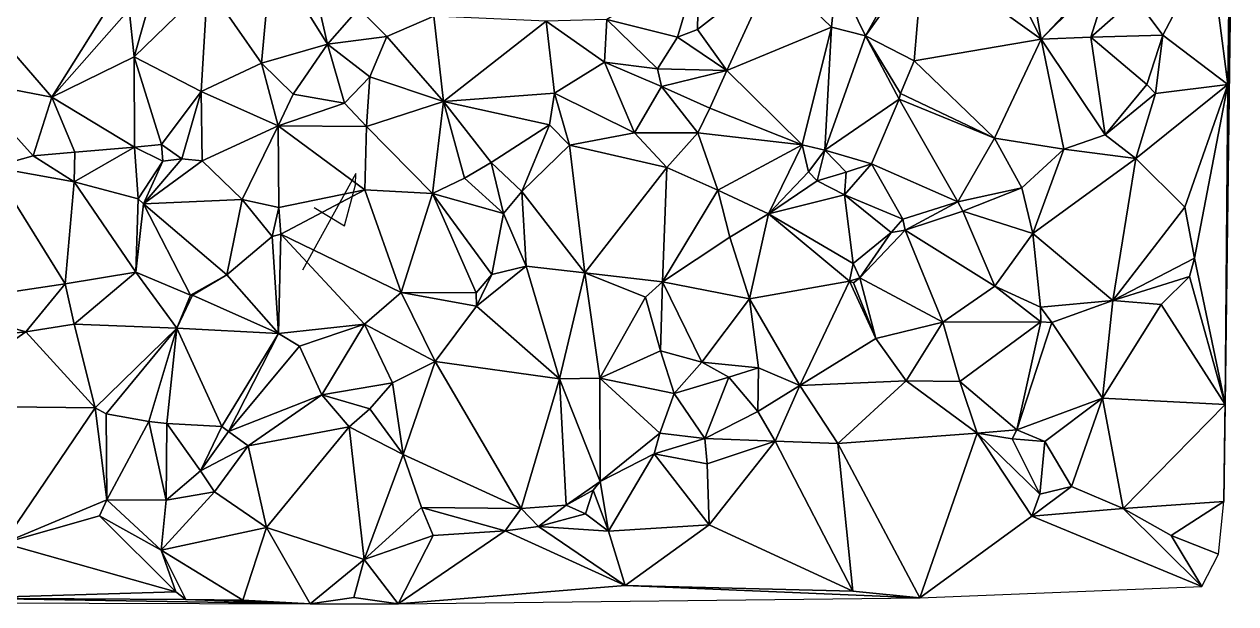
# Model space of a CAD drawing. Header units: metres. Extents: x -15 to 15, y -15.8 to 15.
# Drawn here: x 1.17 to 14.99, y -14.99 to -8.38 of the extents above; entities that cross this region are included whole.
import ezdxf

# ---------------------------------------------------------------- set-up
doc = ezdxf.new("R2010")
doc.units = ezdxf.units.M
doc.layers.add('CRACKS', color=1, linetype='Continuous')
doc.layers.add('STREET_MESH', color=7, linetype='Continuous')

msp = doc.modelspace()

# ---------------------------------------------------------------- linework, layer by layer
at = {"layer": 'CRACKS'}
msp.add_polyline3d([(4.475, -10.473, 0.1), (4.822, -10.679, 0.1), (4.948, -10.211, 0.1), (4.951, -10.082, 0.1), (4.344, -11.187, 0.1)], dxfattribs=at)
at = {"layer": 'STREET_MESH'}
for points in [[(14.869, -12.716), (14.856, -13.825), (14.991, -3.351)], [(14.9, -9.069), (14.869, -12.716), (14.991, -3.351)], [(14.948, -5.196), (14.9, -9.069), (14.991, -3.351)], [(14.948, -5.196), (14.696, -7.485), (14.9, -9.069)], [(12.469, -6.823), (12.019, -7.041), (12.772, -8.551)], [(13.585, -7.685), (12.469, -6.823), (12.772, -8.551)], [(12.019, -7.041), (11.425, -7.588), (12.772, -8.551)], [(3.876, -8.826), (3.989, -7.584), (3.258, -7.942)], [(4.627, -8.61), (3.989, -7.584), (3.876, -8.826)], [(4.627, -8.61), (4.404, -7.628), (3.989, -7.584)], [(10.767, -8.513), (11.323, -7.524), (10.436, -7.833)], [(11.323, -7.524), (10.767, -8.513), (11.425, -7.588)], [(10.767, -8.513), (11.32, -8.798), (11.425, -7.588)], [(11.425, -7.588), (11.32, -8.798), (12.772, -8.551)], [(13.844, -8.08), (14.16, -8.507), (14.696, -7.485)], [(14.696, -7.485), (14.16, -8.507), (14.9, -9.069)], [(4.404, -7.628), (4.627, -8.61), (4.986, -8.201)], [(8.866, -7.7), (7.817, -8.327), (8.623, -8.528)], [(8.848, -8.442), (8.866, -7.7), (8.623, -8.528)], [(9.708, -7.77), (8.866, -7.7), (8.848, -8.442)], [(13.585, -7.743), (13.585, -7.685), (12.772, -8.551)], [(2.254, -7.981), (0.247, -7.784), (1.483, -9.213)], [(0.247, -7.784), (0.496, -9.022), (1.483, -9.213)], [(9.708, -7.77), (8.848, -8.442), (9.186, -8.908)], [(10.38, -8.417), (9.708, -7.77), (9.186, -8.908)], [(9.708, -7.77), (10.38, -8.417), (10.436, -7.833)], [(10.38, -8.417), (10.767, -8.513), (10.436, -7.833)], [(13.337, -8.531), (13.585, -7.743), (12.772, -8.551)], [(13.585, -7.743), (13.337, -8.531), (13.844, -8.08)], [(2.365, -8.212), (2.254, -7.981), (1.483, -9.213)], [(2.652, -7.949), (2.365, -8.212), (2.423, -8.752)], [(2.423, -8.752), (3.186, -9.147), (3.258, -7.942)], [(2.652, -7.949), (2.423, -8.752), (3.258, -7.942)], [(3.186, -9.147), (3.876, -8.826), (3.258, -7.942)], [(13.844, -8.08), (13.337, -8.531), (14.16, -8.507)], [(2.423, -8.752), (2.365, -8.212), (1.483, -9.213)], [(4.627, -8.61), (5.305, -8.52), (4.986, -8.201)], [(5.305, -8.52), (5.84, -8.29), (4.986, -8.201)], [(5.84, -8.29), (5.305, -8.52), (5.952, -9.261)], [(7.122, -8.347), (5.84, -8.29), (5.952, -9.261)], [(7.219, -9.168), (7.122, -8.347), (5.952, -9.261)], [(7.122, -8.347), (7.787, -8.816), (7.817, -8.327)], [(7.122, -8.347), (7.219, -9.168), (7.787, -8.816)], [(7.787, -8.816), (8.395, -8.89), (7.817, -8.327)], [(7.817, -8.327), (8.395, -8.89), (8.623, -8.528)], [(10.045, -9.757), (10.38, -8.417), (9.186, -8.908)], [(10.38, -8.417), (10.045, -9.757), (10.304, -9.816)], [(10.767, -8.513), (10.38, -8.417), (10.304, -9.816)], [(5.305, -8.52), (4.627, -8.61), (5.113, -8.983)], [(5.305, -8.52), (5.113, -8.983), (5.952, -9.261)], [(8.623, -8.528), (8.395, -8.89), (9.186, -8.908)], [(8.848, -8.442), (8.623, -8.528), (9.186, -8.908)], [(10.767, -8.513), (10.304, -9.816), (11.152, -9.237)], [(11.32, -8.798), (10.767, -8.513), (11.165, -9.171)], [(10.767, -8.513), (11.152, -9.237), (11.165, -9.171)], [(11.32, -8.798), (12.237, -9.682), (12.772, -8.551)], [(12.237, -9.682), (13.03, -9.806), (12.772, -8.551)], [(13.499, -9.643), (13.337, -8.531), (12.772, -8.551)], [(13.03, -9.806), (13.499, -9.643), (12.772, -8.551)], [(13.337, -8.531), (13.976, -9.069), (14.16, -8.507)], [(13.976, -9.069), (13.337, -8.531), (13.499, -9.643)], [(13.976, -9.069), (14.075, -9.171), (14.16, -8.507)], [(14.16, -8.507), (14.075, -9.171), (14.9, -9.069)], [(4.238, -9.178), (4.627, -8.61), (3.876, -8.826)], [(4.627, -8.61), (4.238, -9.178), (4.821, -9.28)], [(5.113, -8.983), (4.627, -8.61), (4.821, -9.28)], [(2.426, -9.784), (2.423, -8.752), (1.483, -9.213)], [(2.734, -9.752), (3.186, -9.147), (2.423, -8.752)], [(2.426, -9.784), (2.734, -9.752), (2.423, -8.752)], [(3.186, -9.147), (4.064, -9.539), (3.876, -8.826)], [(4.064, -9.539), (4.238, -9.178), (3.876, -8.826)], [(7.219, -9.168), (8.132, -9.619), (7.787, -8.816)], [(8.132, -9.619), (8.437, -9.091), (7.787, -8.816)], [(8.437, -9.091), (8.395, -8.89), (7.787, -8.816)], [(12.237, -9.682), (11.32, -8.798), (11.165, -9.171)], [(5.075, -9.547), (5.113, -8.983), (4.821, -9.28)], [(5.113, -8.983), (5.075, -9.547), (5.952, -9.261)], [(8.395, -8.89), (8.437, -9.091), (9.186, -8.908)], [(8.437, -9.091), (8.989, -9.339), (9.186, -8.908)], [(8.989, -9.339), (10.045, -9.757), (9.186, -8.908)], [(0.496, -9.022), (1.272, -9.882), (1.483, -9.213)], [(0.806, -10.011), (1.272, -9.882), (0.496, -9.022)], [(8.437, -9.091), (8.132, -9.619), (8.853, -9.621)], [(8.989, -9.339), (8.437, -9.091), (8.853, -9.621)], [(14.075, -9.171), (13.976, -9.069), (13.499, -9.643)], [(14.075, -9.171), (13.849, -9.914), (14.9, -9.069)], [(13.849, -9.914), (14.411, -10.467), (14.9, -9.069)], [(14.411, -10.467), (14.521, -11.05), (14.9, -9.069)], [(14.521, -11.05), (14.869, -12.716), (14.9, -9.069)], [(1.272, -9.882), (1.744, -9.839), (1.483, -9.213)], [(1.744, -9.839), (2.426, -9.784), (1.483, -9.213)], [(2.734, -9.752), (2.966, -9.916), (3.186, -9.147)], [(2.966, -9.916), (3.199, -9.938), (3.186, -9.147)], [(3.186, -9.147), (3.199, -9.938), (4.064, -9.539)], [(4.238, -9.178), (4.064, -9.539), (4.821, -9.28)], [(7.16, -9.529), (7.219, -9.168), (5.952, -9.261)], [(7.219, -9.168), (7.16, -9.529), (7.391, -9.762)], [(8.132, -9.619), (7.219, -9.168), (7.391, -9.762)], [(11.152, -9.237), (10.304, -9.816), (10.836, -9.974)], [(11.818, -10.407), (11.152, -9.237), (10.836, -9.974)], [(11.152, -9.237), (12.237, -9.682), (11.165, -9.171)], [(11.152, -9.237), (11.818, -10.407), (12.237, -9.682)], [(13.849, -9.914), (14.075, -9.171), (13.499, -9.643)], [(4.064, -9.539), (5.075, -9.547), (4.821, -9.28)], [(5.075, -9.547), (5.827, -10.311), (5.952, -9.261)], [(5.827, -10.311), (6.191, -10.138), (5.952, -9.261)], [(6.495, -9.957), (7.16, -9.529), (5.952, -9.261)], [(6.191, -10.138), (6.495, -9.957), (5.952, -9.261)], [(10.045, -9.757), (8.989, -9.339), (8.853, -9.621)], [(6.495, -9.957), (6.847, -10.288), (7.16, -9.529)], [(7.16, -9.529), (6.847, -10.288), (7.391, -9.762)], [(4.064, -9.539), (3.199, -9.938), (3.655, -10.382)], [(4.073, -10.473), (4.064, -9.539), (3.655, -10.382)], [(5.075, -9.547), (4.064, -9.539), (5.055, -10.271)], [(4.064, -9.539), (4.073, -10.473), (5.055, -10.271)], [(5.827, -10.311), (5.075, -9.547), (5.055, -10.271)], [(8.498, -10.014), (8.132, -9.619), (7.391, -9.762)], [(8.132, -9.619), (8.498, -10.014), (8.853, -9.621)], [(8.853, -9.621), (8.498, -10.014), (9.08, -10.273)], [(10.045, -9.757), (8.853, -9.621), (9.08, -10.273)], [(13.03, -9.806), (13.849, -9.914), (13.499, -9.643)], [(2.426, -9.784), (1.738, -10.177), (2.467, -10.373)], [(1.738, -10.177), (2.426, -9.784), (1.744, -9.839)], [(2.734, -9.752), (2.426, -9.784), (2.749, -9.942)], [(2.749, -9.942), (2.426, -9.784), (2.467, -10.373)], [(2.966, -9.916), (2.734, -9.752), (2.749, -9.942)], [(6.847, -10.288), (7.566, -11.217), (7.391, -9.762)], [(7.566, -11.217), (8.498, -10.014), (7.391, -9.762)], [(9.66, -10.545), (10.045, -9.757), (9.08, -10.273)], [(10.045, -9.757), (9.66, -10.545), (10.116, -10.066)], [(10.045, -9.757), (10.116, -10.066), (10.304, -9.816)], [(12.237, -9.682), (11.818, -10.407), (12.55, -10.246)], [(13.03, -9.806), (12.237, -9.682), (12.55, -10.246)], [(12.676, -10.767), (13.03, -9.806), (12.55, -10.246)], [(13.849, -9.914), (13.03, -9.806), (12.676, -10.767)], [(1.738, -10.177), (1.272, -9.882), (0.806, -10.011)], [(1.272, -9.882), (1.738, -10.177), (1.744, -9.839)], [(2.531, -10.428), (2.749, -9.942), (2.467, -10.373)], [(2.531, -10.428), (2.966, -9.916), (2.749, -9.942)], [(2.531, -10.428), (3.199, -9.938), (2.966, -9.916)], [(3.199, -9.938), (2.531, -10.428), (3.655, -10.382)], [(10.116, -10.066), (10.215, -10.168), (10.304, -9.816)], [(10.304, -9.816), (10.215, -10.168), (10.544, -10.068)], [(10.304, -9.816), (10.544, -10.068), (10.836, -9.974)], [(13.588, -11.532), (13.849, -9.914), (12.676, -10.767)], [(14.411, -10.467), (13.849, -9.914), (13.588, -11.532)], [(0.082, -11.573), (1.636, -11.342), (0.806, -10.011)], [(1.636, -11.342), (1.738, -10.177), (0.806, -10.011)], [(6.495, -9.957), (6.191, -10.138), (6.637, -10.539)], [(6.847, -10.288), (6.495, -9.957), (6.637, -10.539)], [(8.451, -11.319), (8.498, -10.014), (7.566, -11.217)], [(8.498, -10.014), (8.451, -11.319), (9.08, -10.273)], [(9.66, -10.545), (10.215, -10.168), (10.116, -10.066)], [(10.544, -10.068), (10.215, -10.168), (10.528, -10.328)], [(11.192, -10.603), (10.836, -9.974), (10.528, -10.328)], [(10.836, -9.974), (10.544, -10.068), (10.528, -10.328)], [(11.818, -10.407), (10.836, -9.974), (11.192, -10.603)], [(1.738, -10.177), (1.636, -11.342), (2.442, -11.207)], [(1.738, -10.177), (2.442, -11.207), (2.467, -10.373)], [(6.191, -10.138), (5.827, -10.311), (6.637, -10.539)], [(10.215, -10.168), (9.66, -10.545), (10.528, -10.328)], [(4.073, -10.473), (4.097, -10.776), (5.055, -10.271)], [(4.097, -10.776), (5.47, -11.439), (5.055, -10.271)], [(5.47, -11.439), (5.827, -10.311), (5.055, -10.271)], [(6.326, -11.445), (5.827, -10.311), (5.47, -11.439)], [(5.827, -10.311), (6.504, -11.234), (6.637, -10.539)], [(6.326, -11.445), (6.504, -11.234), (5.827, -10.311)], [(6.895, -11.139), (6.847, -10.288), (6.637, -10.539)], [(6.847, -10.288), (6.895, -11.139), (7.566, -11.217)], [(8.451, -11.319), (9.218, -10.809), (9.08, -10.273)], [(9.218, -10.809), (9.66, -10.545), (9.08, -10.273)], [(9.66, -10.545), (10.627, -11.108), (10.528, -10.328)], [(11.059, -10.757), (11.192, -10.603), (10.528, -10.328)], [(10.627, -11.108), (11.059, -10.757), (10.528, -10.328)], [(11.818, -10.407), (11.877, -10.514), (12.55, -10.246)], [(11.877, -10.514), (12.676, -10.767), (12.55, -10.246)], [(2.442, -11.207), (2.531, -10.428), (2.467, -10.373)], [(2.531, -10.428), (2.442, -11.207), (3.066, -11.469)], [(2.531, -10.428), (3.48, -11.239), (3.655, -10.382)], [(3.48, -11.239), (2.531, -10.428), (3.066, -11.469)], [(3.48, -11.239), (3.998, -10.802), (3.655, -10.382)], [(3.998, -10.802), (4.073, -10.473), (3.655, -10.382)], [(4.097, -10.776), (4.073, -10.473), (3.998, -10.802)], [(11.218, -10.731), (11.818, -10.407), (11.192, -10.603)], [(11.877, -10.514), (11.818, -10.407), (11.218, -10.731)], [(14.411, -10.467), (13.588, -11.532), (14.521, -11.05)], [(6.504, -11.234), (6.895, -11.139), (6.637, -10.539)], [(9.66, -10.545), (9.218, -10.809), (9.444, -11.512)], [(9.66, -10.545), (9.444, -11.512), (10.582, -11.313)], [(10.627, -11.108), (9.66, -10.545), (10.582, -11.313)], [(11.059, -10.757), (11.218, -10.731), (11.192, -10.603)], [(12.242, -11.367), (11.877, -10.514), (11.218, -10.731)], [(11.877, -10.514), (12.242, -11.367), (12.676, -10.767)], [(4.097, -10.776), (3.998, -10.802), (4.069, -11.906)], [(5.049, -11.803), (4.097, -10.776), (4.069, -11.906)], [(4.097, -10.776), (5.049, -11.803), (5.47, -11.439)], [(10.627, -11.108), (10.7, -11.272), (11.059, -10.757)], [(11.218, -10.731), (10.7, -11.272), (11.647, -11.78)], [(10.7, -11.272), (11.218, -10.731), (11.059, -10.757)], [(12.242, -11.367), (11.218, -10.731), (11.647, -11.78)], [(12.676, -10.767), (12.242, -11.367), (12.762, -11.607)], [(13.588, -11.532), (12.676, -10.767), (12.762, -11.607)], [(3.998, -10.802), (3.48, -11.239), (4.069, -11.906)], [(9.218, -10.809), (8.451, -11.319), (9.444, -11.512)], [(13.588, -11.532), (14.461, -11.259), (14.521, -11.05)], [(14.521, -11.05), (14.461, -11.259), (14.869, -12.716)], [(6.895, -11.139), (6.329, -11.598), (7.274, -12.426)], [(6.895, -11.139), (6.504, -11.234), (6.329, -11.598)], [(6.895, -11.139), (7.274, -12.426), (7.566, -11.217)], [(10.7, -11.272), (10.627, -11.108), (10.582, -11.313)], [(1.636, -11.342), (1.739, -11.802), (2.442, -11.207)], [(2.442, -11.207), (1.739, -11.802), (2.909, -11.847)], [(3.066, -11.469), (2.442, -11.207), (2.909, -11.847)], [(3.089, -11.471), (3.48, -11.239), (3.066, -11.469)], [(3.48, -11.239), (3.089, -11.471), (4.069, -11.906)], [(6.504, -11.234), (6.326, -11.445), (6.329, -11.598)], [(7.274, -12.426), (7.735, -12.418), (7.566, -11.217)], [(7.735, -12.418), (8.255, -11.493), (7.566, -11.217)], [(8.255, -11.493), (8.451, -11.319), (7.566, -11.217)], [(8.451, -11.319), (8.255, -11.493), (8.429, -12.105)], [(8.451, -11.319), (8.429, -12.105), (8.898, -12.234)], [(9.444, -11.512), (8.451, -11.319), (8.898, -12.234)], [(10.582, -11.313), (9.444, -11.512), (10.017, -12.502)], [(10.886, -11.966), (10.582, -11.313), (10.017, -12.502)], [(10.63, -11.33), (10.7, -11.272), (10.582, -11.313)], [(10.886, -11.966), (10.63, -11.33), (10.582, -11.313)], [(10.63, -11.33), (10.886, -11.966), (10.7, -11.272)], [(10.7, -11.272), (10.886, -11.966), (11.647, -11.78)], [(14.461, -11.259), (13.588, -11.532), (14.14, -11.579)], [(14.869, -12.716), (14.461, -11.259), (14.14, -11.579)], [(1.187, -11.89), (1.636, -11.342), (0.082, -11.573)], [(1.636, -11.342), (1.187, -11.89), (1.739, -11.802)], [(3.089, -11.471), (3.066, -11.469), (2.909, -11.847)], [(4.069, -11.906), (3.089, -11.471), (2.909, -11.847)], [(5.47, -11.439), (5.049, -11.803), (5.857, -12.226)], [(6.329, -11.598), (5.47, -11.439), (5.857, -12.226)], [(6.329, -11.598), (6.326, -11.445), (5.47, -11.439)], [(12.766, -11.775), (12.242, -11.367), (11.647, -11.78)], [(12.242, -11.367), (12.766, -11.775), (12.762, -11.607)], [(1.187, -11.89), (0.082, -11.573), (0.266, -11.989)], [(7.274, -12.426), (6.329, -11.598), (5.857, -12.226)], [(8.255, -11.493), (7.735, -12.418), (8.429, -12.105)], [(9.545, -12.3), (9.444, -11.512), (8.898, -12.234)], [(10.017, -12.502), (9.444, -11.512), (9.545, -12.3)], [(12.893, -11.784), (13.588, -11.532), (12.762, -11.607)], [(12.766, -11.775), (12.893, -11.784), (12.762, -11.607)], [(13.588, -11.532), (12.893, -11.784), (13.472, -12.644)], [(13.588, -11.532), (13.472, -12.644), (14.14, -11.579)], [(13.472, -12.644), (14.869, -12.716), (14.14, -11.579)], [(1.739, -11.802), (1.187, -11.89), (1.977, -12.757)], [(1.739, -11.802), (1.977, -12.757), (2.909, -11.847)], [(1.977, -12.757), (2.102, -12.823), (2.909, -11.847)], [(2.102, -12.823), (2.591, -12.911), (2.909, -11.847)], [(2.591, -12.911), (2.794, -12.935), (2.909, -11.847)], [(2.794, -12.935), (3.424, -12.97), (2.909, -11.847)], [(3.424, -12.97), (4.069, -11.906), (2.909, -11.847)], [(5.049, -11.803), (4.069, -11.906), (4.307, -12.054)], [(4.563, -12.608), (5.049, -11.803), (4.307, -12.054)], [(4.563, -12.608), (5.371, -12.472), (5.049, -11.803)], [(5.049, -11.803), (5.371, -12.472), (5.857, -12.226)], [(10.886, -11.966), (11.229, -12.447), (11.647, -11.78)], [(11.229, -12.447), (11.843, -12.455), (11.647, -11.78)], [(11.843, -12.455), (12.766, -11.775), (11.647, -11.78)], [(12.766, -11.775), (11.843, -12.455), (12.493, -13.007)], [(12.766, -11.775), (12.493, -13.007), (12.893, -11.784)], [(12.893, -11.784), (12.493, -13.007), (13.472, -12.644)], [(-0.025, -12.731), (1.187, -11.89), (0.266, -11.989)], [(1.187, -11.89), (-0.025, -12.731), (1.977, -12.757)], [(3.424, -12.97), (3.498, -13.027), (4.069, -11.906)], [(4.069, -11.906), (3.498, -13.027), (4.307, -12.054)], [(10.886, -11.966), (10.017, -12.502), (11.229, -12.447)], [(3.498, -13.027), (4.563, -12.608), (4.307, -12.054)], [(7.735, -12.418), (8.584, -12.592), (8.429, -12.105)], [(8.429, -12.105), (8.584, -12.592), (8.898, -12.234)], [(5.371, -12.472), (5.49, -13.286), (5.857, -12.226)], [(5.49, -13.286), (6.838, -13.902), (5.857, -12.226)], [(6.838, -13.902), (7.274, -12.426), (5.857, -12.226)], [(8.584, -12.592), (9.208, -12.405), (8.898, -12.234)], [(9.208, -12.405), (9.545, -12.3), (8.898, -12.234)], [(9.545, -12.3), (9.208, -12.405), (9.536, -12.798)], [(10.017, -12.502), (9.545, -12.3), (9.536, -12.798)], [(6.838, -13.902), (7.353, -13.864), (7.274, -12.426)], [(7.74, -13.597), (7.735, -12.418), (7.274, -12.426)], [(7.353, -13.864), (7.74, -13.597), (7.274, -12.426)], [(8.418, -13.045), (8.584, -12.592), (7.735, -12.418)], [(7.74, -13.597), (8.418, -13.045), (7.735, -12.418)], [(9.208, -12.405), (8.584, -12.592), (8.935, -13.105)], [(9.536, -12.798), (9.208, -12.405), (8.935, -13.105)], [(5.371, -12.472), (4.563, -12.608), (5.11, -12.765)], [(5.371, -12.472), (5.11, -12.765), (5.49, -13.286)], [(10.017, -12.502), (9.536, -12.798), (9.737, -13.136)], [(10.449, -13.161), (10.017, -12.502), (9.737, -13.136)], [(10.017, -12.502), (10.449, -13.161), (11.229, -12.447)], [(10.449, -13.161), (12.04, -13.044), (11.229, -12.447)], [(12.04, -13.044), (11.843, -12.455), (11.229, -12.447)], [(12.493, -13.007), (11.843, -12.455), (12.04, -13.044)], [(3.723, -13.187), (4.563, -12.608), (3.498, -13.027)], [(4.563, -12.608), (3.723, -13.187), (4.876, -12.973)], [(4.563, -12.608), (4.876, -12.973), (5.11, -12.765)], [(8.584, -12.592), (8.418, -13.045), (8.935, -13.105)], [(12.493, -13.007), (12.812, -13.141), (13.472, -12.644)], [(12.812, -13.141), (13.116, -13.652), (13.472, -12.644)], [(13.472, -12.644), (13.116, -13.652), (13.704, -13.902)], [(14.869, -12.716), (13.472, -12.644), (13.704, -13.902)], [(14.869, -12.716), (13.704, -13.902), (14.856, -13.825)], [(1.977, -12.757), (-0.025, -12.731), (0.933, -14.298)], [(1.977, -12.757), (0.933, -14.298), (2.111, -13.806)], [(2.102, -12.823), (1.977, -12.757), (2.111, -13.806)], [(2.591, -12.911), (2.102, -12.823), (2.111, -13.806)], [(5.11, -12.765), (4.876, -12.973), (5.49, -13.286)], [(9.737, -13.136), (9.536, -12.798), (8.935, -13.105)], [(2.786, -13.807), (2.591, -12.911), (2.111, -13.806)], [(2.591, -12.911), (2.786, -13.807), (2.794, -12.935)], [(2.786, -13.807), (3.181, -13.472), (2.794, -12.935)], [(3.181, -13.472), (3.424, -12.97), (2.794, -12.935)], [(3.424, -12.97), (3.181, -13.472), (3.498, -13.027)], [(3.723, -13.187), (3.932, -14.121), (4.876, -12.973)], [(4.876, -12.973), (3.932, -14.121), (5.048, -14.484)], [(4.876, -12.973), (5.048, -14.484), (5.49, -13.286)], [(3.181, -13.472), (3.723, -13.187), (3.498, -13.027)], [(8.418, -13.045), (7.74, -13.597), (8.357, -13.278)], [(8.418, -13.045), (8.357, -13.278), (8.935, -13.105)], [(8.357, -13.278), (8.961, -13.394), (8.935, -13.105)], [(8.961, -13.394), (9.737, -13.136), (8.935, -13.105)], [(10.449, -13.161), (11.387, -14.922), (12.04, -13.044)], [(12.04, -13.044), (11.387, -14.922), (12.663, -13.991)], [(12.44, -13.107), (12.493, -13.007), (12.04, -13.044)], [(12.754, -13.74), (12.04, -13.044), (12.663, -13.991)], [(12.754, -13.74), (12.44, -13.107), (12.04, -13.044)], [(12.493, -13.007), (12.44, -13.107), (12.812, -13.141)], [(12.44, -13.107), (12.754, -13.74), (12.812, -13.141)], [(3.723, -13.187), (3.181, -13.472), (3.338, -13.714)], [(3.932, -14.121), (3.723, -13.187), (3.338, -13.714)], [(8.961, -13.394), (8.982, -14.091), (9.737, -13.136)], [(9.737, -13.136), (8.982, -14.091), (10.622, -14.846)], [(10.449, -13.161), (9.737, -13.136), (10.622, -14.846)], [(11.387, -14.922), (10.449, -13.161), (10.622, -14.846)], [(12.754, -13.74), (13.116, -13.652), (12.812, -13.141)], [(5.048, -14.484), (5.702, -13.892), (5.49, -13.286)], [(5.702, -13.892), (6.838, -13.902), (5.49, -13.286)], [(7.74, -13.597), (7.836, -14.161), (8.357, -13.278)], [(8.357, -13.278), (7.836, -14.161), (8.982, -14.091)], [(8.961, -13.394), (8.357, -13.278), (8.982, -14.091)], [(3.181, -13.472), (2.786, -13.807), (3.338, -13.714)], [(7.66, -13.695), (7.74, -13.597), (7.353, -13.864)], [(7.74, -13.597), (7.66, -13.695), (7.836, -14.161)], [(13.116, -13.652), (12.663, -13.991), (13.704, -13.902)], [(13.116, -13.652), (12.754, -13.74), (12.663, -13.991)], [(0.933, -14.298), (2.029, -13.987), (2.111, -13.806)], [(2.029, -13.987), (2.73, -14.378), (2.111, -13.806)], [(2.73, -14.378), (2.786, -13.807), (2.111, -13.806)], [(3.932, -14.121), (3.338, -13.714), (2.73, -14.378)], [(3.338, -13.714), (2.786, -13.807), (2.73, -14.378)], [(7.572, -13.962), (7.66, -13.695), (7.353, -13.864)], [(7.66, -13.695), (7.572, -13.962), (7.836, -14.161)], [(5.832, -14.211), (5.702, -13.892), (5.048, -14.484)], [(5.702, -13.892), (6.656, -14.159), (6.838, -13.902)], [(5.702, -13.892), (5.832, -14.211), (6.656, -14.159)], [(6.656, -14.159), (7.037, -14.11), (6.838, -13.902)], [(7.037, -14.11), (7.353, -13.864), (6.838, -13.902)], [(7.037, -14.11), (7.572, -13.962), (7.353, -13.864)], [(13.704, -13.902), (12.663, -13.991), (14.603, -14.791)], [(13.704, -13.902), (14.254, -14.21), (14.856, -13.825)], [(14.254, -14.21), (13.704, -13.902), (14.603, -14.791)], [(14.254, -14.21), (14.792, -14.425), (14.856, -13.825)], [(2.029, -13.987), (0.933, -14.298), (2.898, -14.854)], [(2.73, -14.378), (2.029, -13.987), (2.898, -14.854)], [(7.572, -13.962), (7.037, -14.11), (7.836, -14.161)], [(8.982, -14.091), (7.836, -14.161), (8.025, -14.78)], [(8.982, -14.091), (8.025, -14.78), (10.622, -14.846)], [(12.663, -13.991), (11.387, -14.922), (14.603, -14.791)], [(3.932, -14.121), (2.73, -14.378), (3.664, -14.95)], [(4.43, -14.989), (3.932, -14.121), (3.664, -14.95)], [(5.048, -14.484), (3.932, -14.121), (4.43, -14.989)], [(5.832, -14.211), (5.048, -14.484), (5.435, -14.989)], [(6.656, -14.159), (5.435, -14.989), (8.025, -14.78)], [(6.656, -14.159), (5.832, -14.211), (5.435, -14.989)], [(7.037, -14.11), (6.656, -14.159), (8.025, -14.78)], [(7.836, -14.161), (7.037, -14.11), (8.025, -14.78)], [(14.792, -14.425), (14.254, -14.21), (14.603, -14.791)], [(2.898, -14.854), (0.933, -14.298), (0.46, -14.925)], [(2.73, -14.378), (3.012, -14.941), (3.664, -14.95)], [(3.012, -14.941), (2.73, -14.378), (2.898, -14.854)], [(4.927, -14.916), (5.048, -14.484), (4.43, -14.989)], [(5.048, -14.484), (4.927, -14.916), (5.435, -14.989)], [(5.435, -14.989), (11.387, -14.922), (8.025, -14.78)], [(8.025, -14.78), (11.387, -14.922), (10.622, -14.846)], [(4.43, -14.989), (0.46, -14.925), (-8.182, -14.951)], [(3.012, -14.941), (2.898, -14.854), (0.46, -14.925)], [(4.43, -14.989), (3.012, -14.941), (0.46, -14.925)], [(4.927, -14.916), (4.43, -14.989), (5.435, -14.989)], [(3.012, -14.941), (4.43, -14.989), (3.664, -14.95)]]:
    msp.add_3dface(points, dxfattribs=at)

doc.saveas('drawing.dxf')
